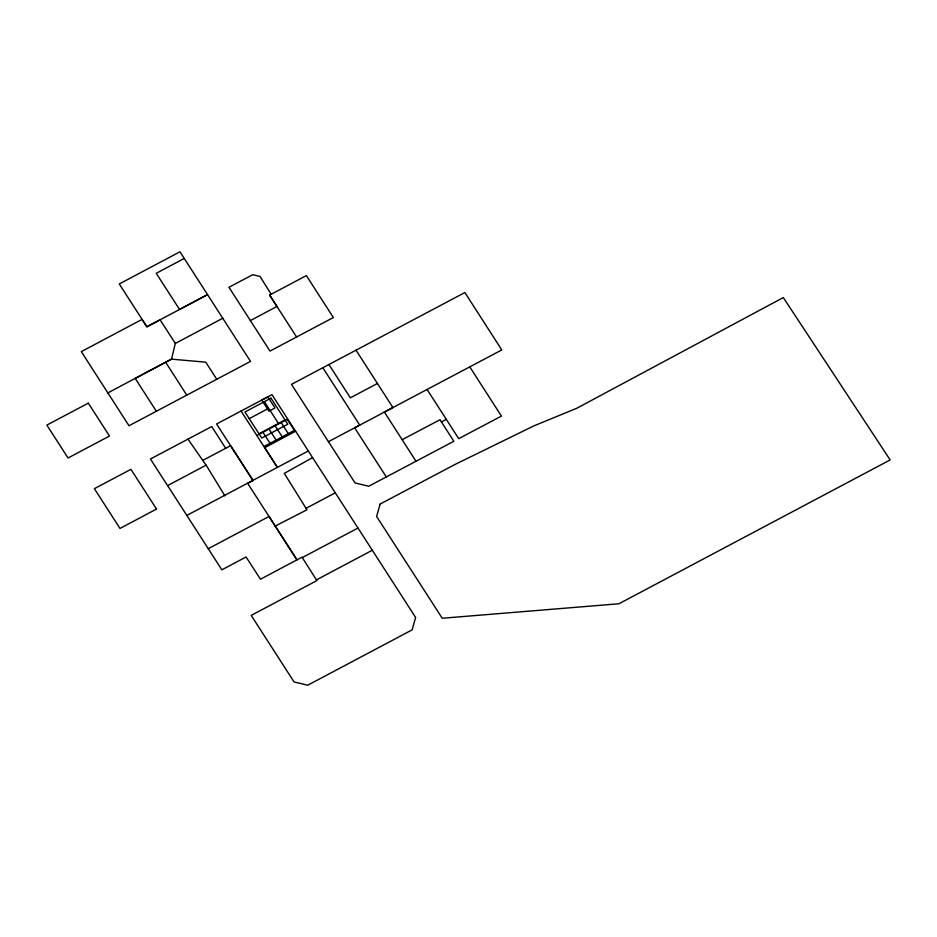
<?xml version="1.0" encoding="UTF-8"?>
<svg xmlns="http://www.w3.org/2000/svg" width="937" height="937" viewBox="0 0 937 937"><rect width="100%" height="100%" fill="white"/><g stroke="black" fill="none" stroke-linecap="round" stroke-linejoin="round"><path stroke-width="1.41" d="M156.362 411.261L135.209 378.396L171.518 359.152L175.313 343.41L160.086 319.775L146.875 326.802L142.096 319.388L81.308 351.621L128.99 425.749L250.519 361.389L179.963 251.784L119.28 283.958L146.875 326.802L207.557 294.616L179.553 309.468L156.233 273.299L184.238 258.448M167.594 485.553L221.858 569.825L246.068 556.988L260.474 579.23L302.042 557.164L316.893 580.589L251.198 615.386L294.089 681.96L307.746 685.216L412.104 629.875L415.63 617.471L312.607 457.631L284.274 473.361L306.961 509.787L275.209 526.079M186.826 515.432L308.332 450.966L312.607 457.631M402.149 439.722L439.992 419.717L453.836 441.257L368.721 486.244L355.053 482.953L291.466 384.357L464.881 292.543L501.787 349.934L328.407 441.702M259.022 433.808L285.024 419.928M249.242 418.64L267.49 408.954M256.82 435.471L287.237 419.319L294.394 430.411L263.965 446.562M202.814 460.372L230.619 445.684L253.037 480.494L247.684 483.351L296.959 559.857L269.036 516.463L208.272 548.695M302.311 557.585L358.004 528.035M316.46 579.874L372.305 550.242M175.289 343.469L222.783 318.24M107.849 392.908L171.53 359.094M296.596 336.98L269.61 295.096L306.364 275.607L333.361 317.526L270.008 351.059L250.355 320.606L276.965 306.446L269.622 295.026L271.144 294.218L260.017 276.438L252.744 274.693L228.956 287.296L250.366 320.548M225.723 448.331L211.703 426.569L150.435 459.001L167.582 485.612L206.14 465.15L224.868 495.814M295.6 431.278L271.988 394.664L216.588 423.992L253.025 480.564M377.424 383.479L350.344 397.827L328.922 364.516M441.409 421.943L446.293 419.354M306.024 508.334L335.294 492.815M384.334 412.093L392.919 407.572L356.025 350.18M171.518 359.152L205.777 362.174L216.775 379.262M187.974 439.113L206.117 465.209M281.159 422.552L288.303 433.644M264.41 401.657L278.453 423.43M275.068 425.785L282.224 436.865M268.989 429.005L276.134 440.097M262.899 432.238L270.055 443.33M241.055 411.027L277.446 467.504L264.749 447.687L295.612 431.207L308.332 450.966M469.742 366.824L501.424 416.087L458.708 438.668L427.049 389.417M384.357 412.034L415.993 461.25M322.832 367.761L359.714 425.117L354.631 427.811L386.302 476.945M165.638 362.256L186.791 395.156M380.153 504.036L376.592 516.451L442.241 618.256L618.924 603.768L890.15 459.938L783.309 297.556L576.852 408.227L533.762 425.937L455.323 464.295L380.153 504.036M267.853 396.855L261.774 400.087L268.919 411.179L275.01 407.946L267.853 396.855M270.992 398.166L244.944 411.987L261.751 438.047L287.788 424.227L270.992 398.166M156.526 509.06L119.995 528.445L94.379 488.669L130.922 469.32L156.526 509.06M88.312 403.156L46.85 425.105L68.038 457.994L109.488 436.045L88.312 403.156"/></g></svg>
